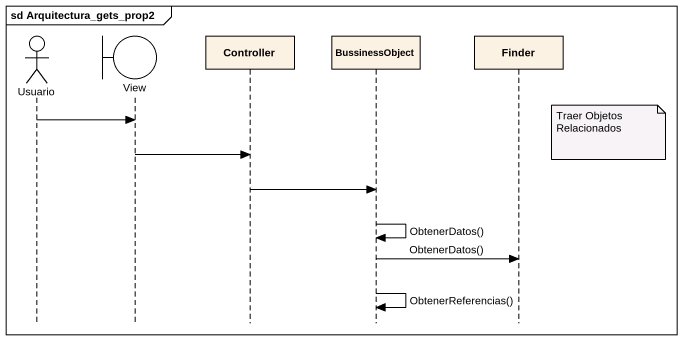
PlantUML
@startuml
mainframe sd Arquitectura_gets_prop2
hide footbox
actor Usuario
boundary View
participant Controller
participant BussinessObject
participant Finder

Usuario -> View
note right of Finder : Traer Objetos Relacionados
View -> Controller
Controller -> BussinessObject
BussinessObject -> BussinessObject : ObtenerDatos()
BussinessObject -> Finder : ObtenerDatos()
BussinessObject -> BussinessObject : ObtenerReferencias()
@enduml
